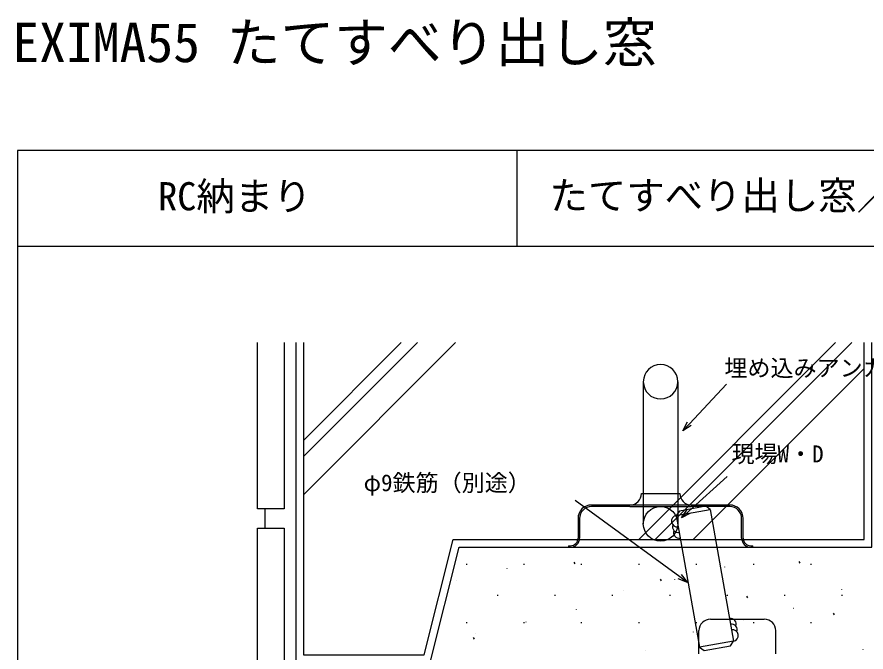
# Model space of a CAD drawing. Units: millimetres, scale not verified. Extents: x -437 to 438, y -344 to 341.
# Drawn here: x -436.9 to -215.8, y 175.8 to 341 of the extents above; entities that cross this region are included whole.
import ezdxf
from ezdxf.enums import TextEntityAlignment as Align

# ---------------------------------------------------------------- set-up
doc = ezdxf.new("R2010")
doc.units = ezdxf.units.MM
doc.header["$LTSCALE"] = 2
for name, color, linetype in [('0-1_USER1', 3, 'Continuous'), ('0-4_YKK_13', 4, 'Continuous'), ('0-5_YKK_D', 6, 'Continuous'), ('0-6_YKK_ZWAK', 7, 'Continuous'), ('0-7_YSS_K', 3, 'Continuous')]:
    doc.layers.add(name, color=color, linetype=linetype)
doc.styles.add('ＭＳ ゴシック', font='')
doc.styles.get('ＭＳ ゴシック').set_extended_font_data('MS Gothic')

msp = doc.modelspace()

# ---------------------------------------------------------------- linework, layer by layer
at = {"layer": '0-4_YKK_13'}
for p, q in [((-273.821, 246.113), (-273.821, 209.113)), ((-264.821, 246.113), (-264.821, 209.113)), ((-274.321, 217.013), (-264.321, 217.013)), ((-277.321, 214.013), (-287.321, 214.013)), ((-277.321, 213.613), (-287.321, 213.613)), ((-261.321, 214.013), (-277.321, 214.013)), ((-277.321, 213.613), (-261.321, 213.613)), ((-251.321, 214.013), (-261.321, 214.013)), ((-251.321, 213.613), (-261.321, 213.613)), ((-290.821, 210.513), (-290.821, 205.413)), ((-290.421, 210.513), (-290.421, 205.413)), ((-248.221, 205.413), (-248.221, 210.513)), ((-247.821, 205.413), (-247.821, 210.513)), ((-293.321, 203.413), (-293.321, 203.013)), ((-293.321, 203.413), (-292.821, 203.413)), ((-293.321, 203.013), (-292.821, 203.013)), ((-292.821, 203.013), (-245.821, 203.013)), ((-245.821, 203.413), (-245.321, 203.413)), ((-245.821, 203.013), (-245.321, 203.013)), ((-245.321, 203.013), (-245.321, 203.413)), ((-256.321, 184.314), (-242.321, 184.313)), ((-259.321, 175.316), (-259.321, 181.314)), ((-239.321, 175.314), (-239.321, 181.313))]:
    msp.add_line(p, q, dxfattribs=at)
msp.add_circle((-269.321, 209.113), 4.5, dxfattribs=at)
for centre, radius, start, end in [((-269.321, 246.113), 4.5, 0, 180), ((-269.321, 246.113), 4.5, 180, 0), ((-277.321, 217.013), 3, 270, 0), ((-261.321, 217.013), 3, 180, 270), ((-287.321, 210.513), 3.5, 90, 180), ((-287.321, 210.513), 3.1, 90, 180), ((-251.321, 210.513), 3.5, 0, 90), ((-251.321, 210.513), 3.1, 0, 90), ((-292.821, 205.413), 2.4, 270, 0), ((-292.821, 205.413), 2, 270, 0), ((-245.821, 205.413), 2.4, 180, 270), ((-245.821, 205.413), 2, 180, 270), ((-256.321, 181.314), 3, 89.99878, 179.99845), ((-242.321, 181.313), 3, 359.99873, 89.99878)]:
    msp.add_arc(centre, radius, start, end, dxfattribs=at)
at = {"layer": '0-5_YKK_D'}
for points in [[(-263.573, 233.32), (-261.828, 235.179), (-252.189, 245.449)], [(-261.33, 234.711), (-263.573, 233.32), (-262.327, 235.646)], [(-263.848, 210.661), (-261.958, 212.374), (-251.942, 221.45)], [(-262.28, 193.845), (-264.34, 195.348), (-291.547, 215.198)], [(-261.5, 211.867), (-263.848, 210.661), (-262.417, 212.88)], [(-263.937, 195.9), (-262.28, 193.845), (-264.742, 194.796)]]:
    msp.add_lwpolyline(points, dxfattribs=at)
at = {"layer": '0-6_YKK_ZWAK'}
for p, q in [((-436.8, 306.3), (-436.8, -343.7)), ((438.2, 306.3), (-436.8, 306.3)), ((-306.8, 306.3), (-306.8, 281.3)), ((438.2, 281.3), (-436.8, 281.3))]:
    msp.add_line(p, q, dxfattribs=at)
at = {"layer": '0-7_YSS_K'}
for p, q in [((-362.321, 230.847), (-336.868, 256.3)), ((-362.321, 226.604), (-332.626, 256.3)), ((-362.321, 216.705), (-322.726, 256.3)), ((-275.018, 205.013), (-223.731, 256.3)), ((-270.775, 205.013), (-219.488, 256.3)), ((-260.876, 205.013), (-216.321, 249.568)), ((-372.321, 208.013), (-372.321, 213.013)), ((-256.388, 212.865), (-250.307, 178.561)), ((-265.25, 211.294), (-259.168, 176.99)), ((-291.954, 199.149), (-291.678, 198.732)), ((-233.306, 199.329), (-233.03, 198.912)), ((-319.882, 198.735), (-319.882, 198.485)), ((-309.352, 197.544), (-309.335, 197.497)), ((-304.932, 198.735), (-304.932, 198.485)), ((-289.982, 198.735), (-289.982, 198.485)), ((-275.032, 198.735), (-275.032, 198.485)), ((-260.082, 198.735), (-260.082, 198.485)), ((-252.668, 197.927), (-252.652, 197.88)), ((-245.132, 198.735), (-245.132, 198.485)), ((-230.182, 198.735), (-230.182, 198.485)), ((-269.438, 194.726), (-269.162, 194.31)), ((-265.729, 194.697), (-265.712, 194.65)), ((-322.404, 194.29), (-322.396, 194.267)), ((-311.807, 190.66), (-311.807, 190.41)), ((-296.857, 190.66), (-296.857, 190.41)), ((-281.907, 190.66), (-281.907, 190.41)), ((-278.874, 191.703), (-278.857, 191.656)), ((-266.957, 190.66), (-266.957, 190.41)), ((-252.007, 190.66), (-252.007, 190.41)), ((-246.922, 190.304), (-246.646, 189.887)), ((-237.057, 190.66), (-237.057, 190.41)), ((-222.19, 192.086), (-222.174, 192.039)), ((-222.107, 190.66), (-222.107, 190.41)), ((-291.35, 186.823), (-291.334, 186.776)), ((-234.667, 187.206), (-234.65, 187.159)), ((-224.406, 185.882), (-224.13, 185.465)), ((-304.411, 183.593), (-304.395, 183.546)), ((-247.728, 183.976), (-247.711, 183.929)), ((-319.882, 183.535), (-319.882, 183.285)), ((-304.932, 183.535), (-304.932, 183.285)), ((-289.982, 183.535), (-289.982, 183.285)), ((-275.032, 183.535), (-275.032, 183.285)), ((-260.082, 183.535), (-260.082, 183.285)), ((-245.132, 183.535), (-245.132, 183.285)), ((-230.182, 183.535), (-230.182, 183.285)), ((-318.165, 179.557), (-317.889, 179.141)), ((-317.556, 180.598), (-317.539, 180.551)), ((-260.872, 180.982), (-260.856, 180.935)), ((-273.349, 176.102), (-273.332, 176.055)), ((-216.666, 176.485), (-216.649, 176.438))]:
    msp.add_line(p, q, dxfattribs=at)
for points in [[(-367.321, 256.3), (-367.321, 213.013), (-374.321, 213.013), (-374.321, 256.3)], [(-364.321, 256.3), (-364.321, 173.013), (-329.321, 173.013), (-321.821, 203.013), (-214.321, 203.013), (-214.321, 256.3)], [(-362.321, 256.3), (-362.321, 175.013), (-330.883, 175.013), (-323.383, 205.013), (-216.321, 205.013), (-216.321, 256.3)]]:
    msp.add_lwpolyline(points, dxfattribs=at)
for points in [[(-265.25, 211.294), (-256.388, 212.865), (-257.547, 213.675), (-264.44, 212.453)], [(-367.321, 170.013), (-329.321, 170.013), (-329.321, 163.013), (-374.321, 163.013), (-374.321, 208.013), (-367.321, 208.013)], [(-250.309, 178.56), (-259.171, 176.989), (-258.012, 176.179), (-251.12, 177.401)]]:
    msp.add_lwpolyline(points, close=True, dxfattribs=at)
for centre, start, end in [((-264.989, 209.817), 100.04394, 280.04392), ((-264.727, 208.34), 160.04391, 280.04392), ((-264.465, 206.863), 160.04391, 280.04392), ((-251.097, 182.99), 340.04391, 100.04392), ((-250.835, 181.513), 340.04391, 100.04392), ((-250.574, 180.036), 280.04394, 100.04392)]:
    msp.add_arc(centre, 1.5, start, end, dxfattribs=at)

# ---------------------------------------------------------------- texts
at = {"layer": '0-1_USER1', "style": 'ＭＳ ゴシック'}
for s, height, p in [('EXIMA55 たてすべり出し窓', 10.26, (-438.149, 326.198)), ('RC納まり', 7.331, (-400.209, 288.516)), ('たてすべり出し窓／３８mm溝幅', 7.331, (-298.254, 288.715))]:
    msp.add_text(s, height=height, dxfattribs=at).set_placement(p, align=Align.BOTTOM_LEFT)
at = {"layer": '0-5_YKK_D', "style": 'ＭＳ ゴシック'}
for s, p in [('埋め込みアンカー（別途）', (-252.701, 246.164)), ('現場W・D', (-250.851, 223.802)), ('φ9鉄筋（別途）', (-346.672, 216.289))]:
    msp.add_text(s, height=4.399, dxfattribs=at).set_placement(p, align=Align.BOTTOM_LEFT)

doc.saveas('drawing.dxf')
